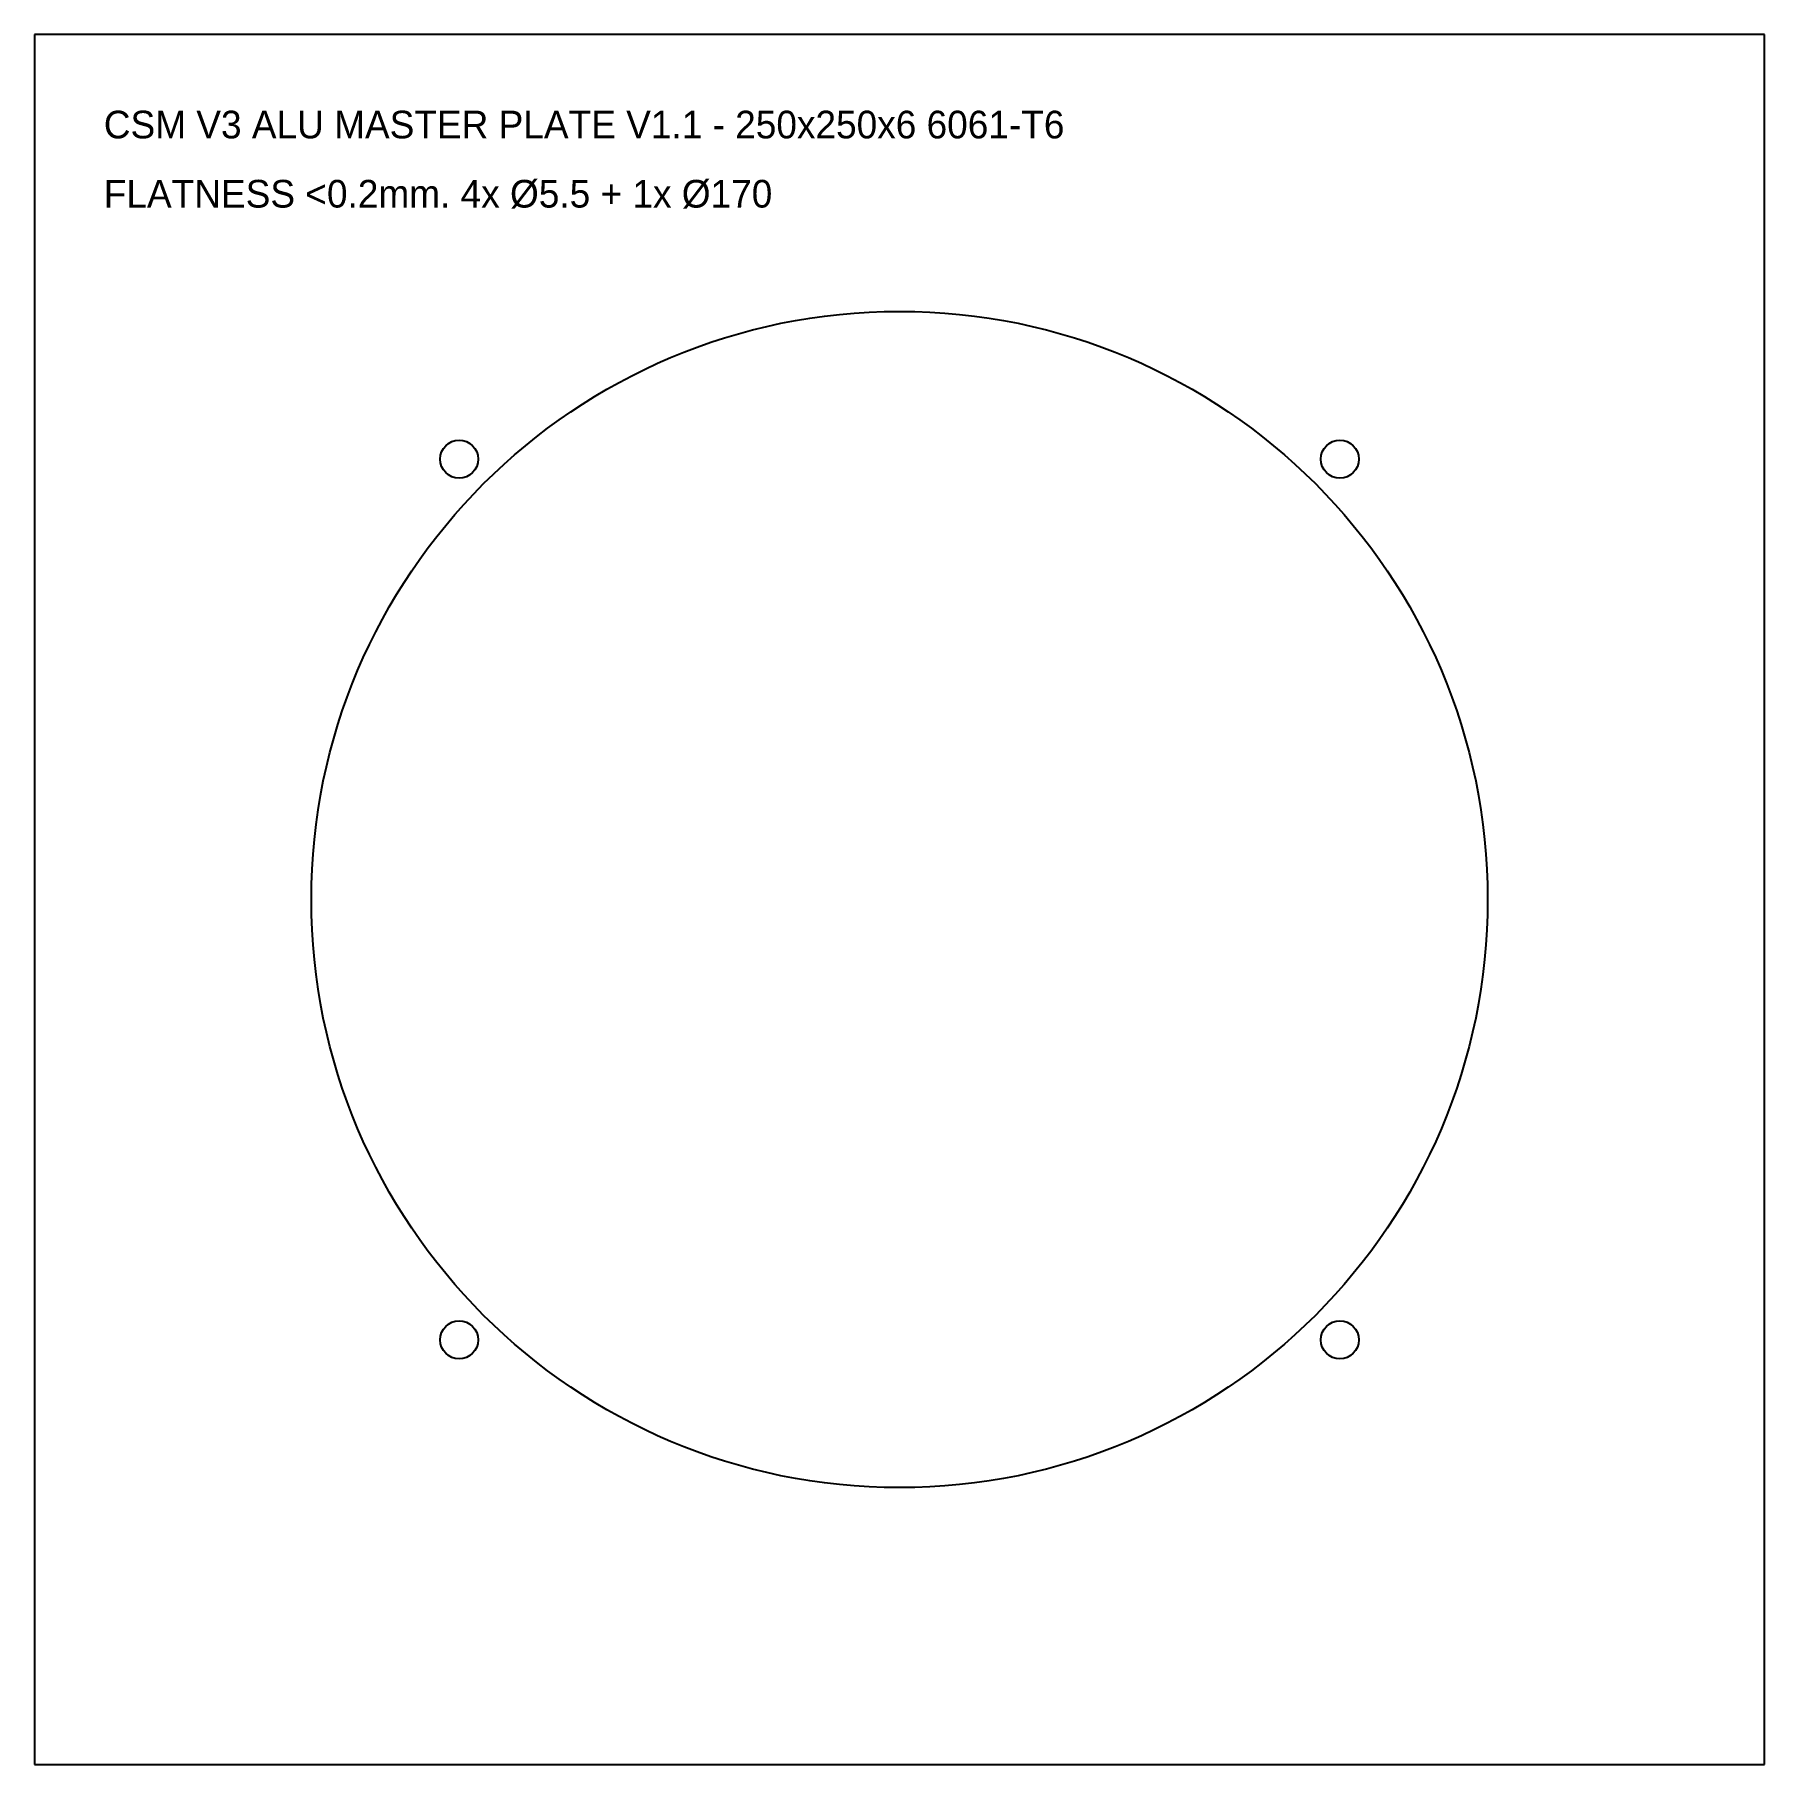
# Model space of a CAD drawing. Header units: millimetres. Extents: x -125 to 125, y -125 to 125.
import ezdxf

# ---------------------------------------------------------------- set-up
doc = ezdxf.new("R2010")
doc.units = ezdxf.units.MM
for name, color, linetype in [('HOLES', 1, 'CONTINUOUS'), ('OUTLINE', 7, 'CONTINUOUS'), ('TEXT', 3, 'CONTINUOUS')]:
    doc.layers.add(name, color=color, linetype=linetype)

msp = doc.modelspace()

# ---------------------------------------------------------------- linework, layer by layer
at = {"layer": 'HOLES'}
for centre, radius in [((0, 0), 85), ((-63.64, 63.64), 2.75), ((63.64, 63.64), 2.75), ((-63.64, -63.64), 2.75), ((63.64, -63.64), 2.75)]:
    msp.add_circle(centre, radius, dxfattribs=at)
at = {"layer": 'OUTLINE'}
for p, q in [((125, 125), (-125, 125)), ((-125, 125), (-125, -125)), ((125, -125), (125, 125)), ((-125, -125), (125, -125))]:
    msp.add_line(p, q, dxfattribs=at)

# ---------------------------------------------------------------- texts
at = {"layer": 'TEXT'}
for s, p in [('CSM V3 ALU MASTER PLATE V1.1 - 250x250x6 6061-T6', (-115, 110)), ('FLATNESS <0.2mm. 4x Ø5.5 + 1x Ø170', (-115, 100))]:
    msp.add_text(s, height=4, dxfattribs=at).set_placement(p)

doc.saveas('drawing.dxf')
